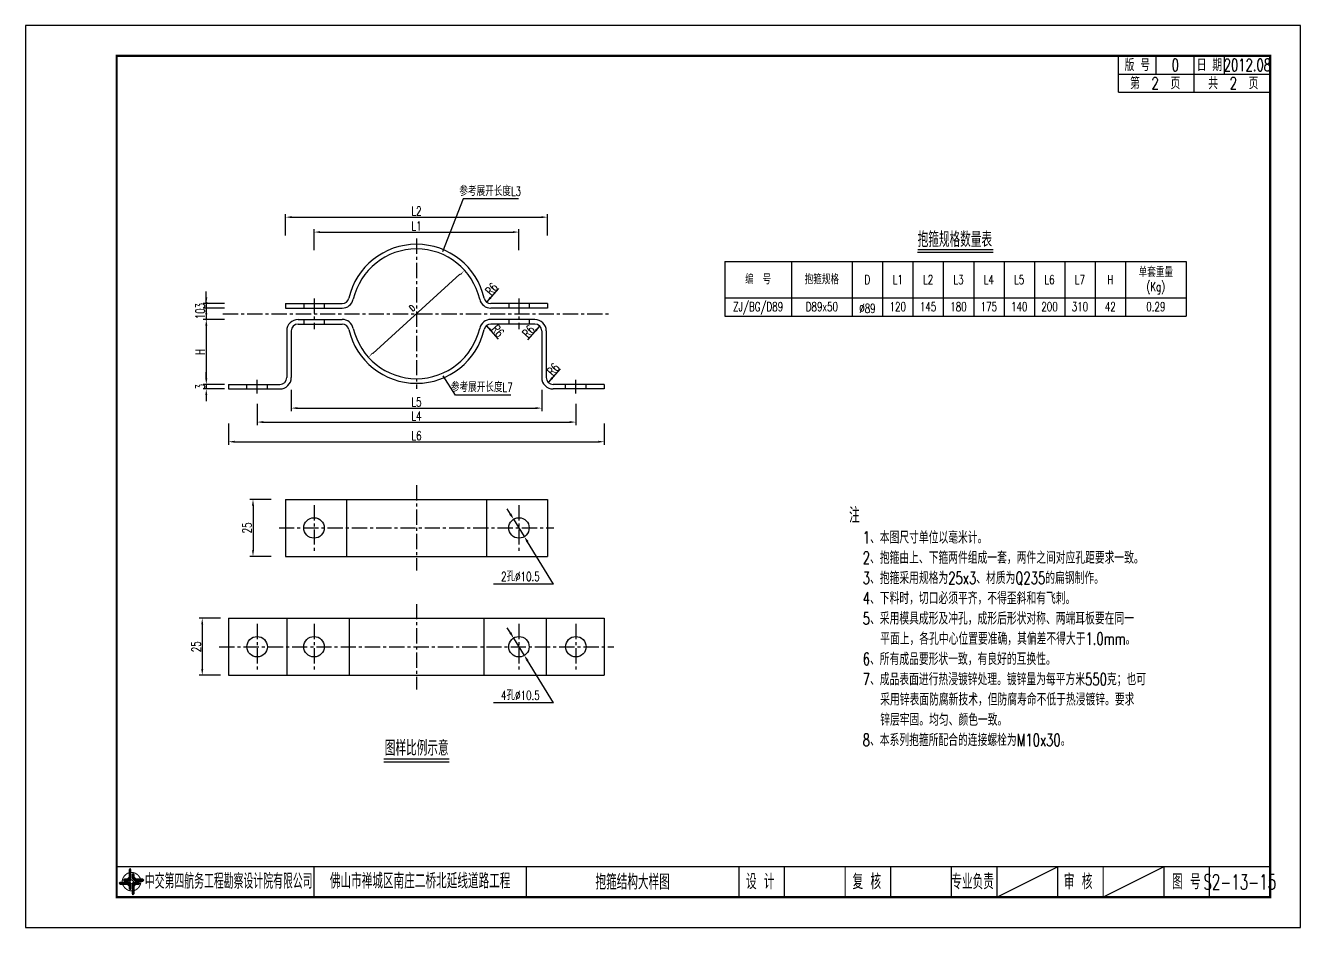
# Model space of a CAD drawing. Extents: x 4349 to 271026, y -15323 to -8945.
# Drawn here: x 7026.9 to 7446.9, y -9659.9 to -9362.9 of the extents above; entities that cross this region are included whole.
import ezdxf
from ezdxf.enums import TextEntityAlignment as Align

# ---------------------------------------------------------------- set-up
doc = ezdxf.new("R2010")
doc.units = 0
doc.header["$LTSCALE"] = 2
doc.header["$PDMODE"] = 32
doc.header["$PDSIZE"] = 0.3
doc.linetypes.add('CENTERX2', pattern=[4, 2.5, -0.5, 0.5, -0.5])
doc.layers.get('0').update_dxf_attribs({"linetype": 'CONTINUOUS'})
doc.layers.get('DEFPOINTS').update_dxf_attribs({"linetype": 'CONTINUOUS'})
for name, color, linetype in [('中线', 2, 'CENTERX2'), ('图框', 7, 'CONTINUOUS'), ('尺寸标注', 4, 'CONTINUOUS'), ('文字', 7, 'CONTINUOUS'), ('文字符号', 7, 'CONTINUOUS'), ('结构2', 7, 'CONTINUOUS')]:
    doc.layers.add(name, color=color, linetype=linetype)
doc.styles.get("Standard").update_dxf_attribs({"font": 'simplex1.shx', "width": 0.7, "bigfont": 'hztxt.shx'})
doc.styles.add('TEXT', font='romans__.shx', dxfattribs={"width": 0.8, "bigfont": 'hztxt.shx'})
doc.dimstyles.new('1：20', dxfattribs={"dimtxt": 3, "dimasz": 2, "dimexe": 1, "dimexo": 1, "dimgap": 0.5, "dimtad": 1, "dimlfac": 2, "dimrnd": 0.0095, "dimdsep": 46, "dimtxsty": 'Standard', "dimcen": 0.09, "dimclrd": 256, "dimclre": 256, "dimclrt": 256, "dimadec": 0, "dimazin": 0, "dimtfac": 1, "dimtix": 1, "dimtmove": 2, "dimatfit": 3, "dimfxl": 0, "dimtolj": 1, "dimtzin": 0, "dimarcsym": 0})

# ---------------------------------------------------------------- blocks, each defined once
blk = doc.blocks.new('series')
at = {"width": 0.75}
for tag, height, p in [('页码', 4, (-35, -19)), ('图名', 5, (-220, -282)), ('图号', 5, (-20, -282))]:
    blk.add_attdef(tag, text='', height=height, dxfattribs=at).set_placement(p, align=Align.MIDDLE_CENTER)
blk = doc.blocks.new('tb')
at = {"lineweight": -3}
h = blk.add_hatch(color=256, dxfattribs=at)
h.paths.add_polyline_path([(-1.23, -0.13), (-3.78, -0.14), (-4.14, -0.41), (-1.4, -0.44), (-0.56, -1.24), (-0.54, -2.62), (-0.27, -2.2), (-0.26, -1.06)])
h.paths.add_polyline_path([(0.13, -1.08), (0.14, -3.86), (0.41, -4.26), (0.44, -1.24), (1.25, -0.43), (2.66, -0.43), (2.26, -0.16), (1.07, -0.15)])
h.paths.add_polyline_path([(1.08, 0.3), (3.62, 0.3), (4.02, 0.56), (1.25, 0.57), (0.43, 1.39), (0.43, 2.8), (0.16, 2.41), (0.15, 1.24)])
h.paths.add_polyline_path([(-0.28, 1.21), (-0.28, 3.99), (-0.56, 4.39), (-0.57, 1.41), (-1.38, 0.6), (-2.74, 0.56), (-2.33, 0.3), (-1.2, 0.29)])
for p, q in [((-0.56, 4.39), (-0.57, 1.41)), ((-1.38, 0.6), (-2.74, 0.56)), ((-0.57, 1.41), (-1.38, 0.6)), ((0.43, 2.8), (0.43, 1.39)), ((0.43, 1.39), (1.25, 0.57)), ((1.25, 0.57), (4.02, 0.56)), ((-4.14, -0.41), (-1.4, -0.44)), ((-1.4, -0.44), (-0.56, -1.24)), ((-0.56, -1.24), (-0.54, -2.62)), ((0.41, -4.26), (0.44, -1.24)), ((0.44, -1.24), (1.25, -0.43)), ((1.25, -0.43), (2.66, -0.43))]:
    blk.add_line(p, q, dxfattribs=at)
at = {"lineweight": -3, "flags": 128}
for points in [[(-0.9, 3.99), (-0.9, 1.58), (-1.53, 0.91), (-2.34, 0.91), (-2.74, 0.56), (-2.33, 0.3), (-1.2, 0.29), (-0.28, 1.21), (-0.28, 3.99), (-0.56, 4.39)], [(-0.04, 0.77), (0.68, 0.04), (-0.04, -0.69), (-0.77, 0.05)], [(3.62, 0.92), (1.43, 0.92), (0.77, 1.54), (0.77, 2.38), (0.43, 2.8), (0.16, 2.41), (0.15, 1.24), (1.08, 0.3), (3.62, 0.3), (4.02, 0.56)], [(-3.73, -0.76), (-1.54, -0.76), (-0.89, -1.39), (-0.89, -2.21), (-0.54, -2.62), (-0.27, -2.2), (-0.26, -1.06), (-1.23, -0.13), (-3.78, -0.14), (-4.14, -0.41)], [(0.75, -3.85), (0.75, -1.43), (1.4, -0.78), (2.26, -0.78), (2.66, -0.43), (2.26, -0.16), (1.07, -0.15), (0.13, -1.08), (0.14, -3.86), (0.41, -4.26)]]:
    blk.add_lwpolyline(points, close=True, dxfattribs=at)
at = {"lineweight": -3, "const_width": 0.35, "flags": 128}
for points in [[(-0.9, 3.02, 0.324167), (-3.16, -0.14)], [(2.88, 0.92, 0.324403), (-0.24, 3.15)], [(0.75, -2.86, 0.325418), (3.02, 0.26)], [(-2.98, -0.76, 0.322976), (0.14, -2.98)]]:
    blk.add_lwpolyline(points, format="xyb", dxfattribs=at)
blk = doc.blocks.new('DIM')
at = {"color": 4}
blk.add_lwpolyline([(-1, -0.1, 0.2, 0, 0), (0, 0, 0, 0, 0)], format="xyseb", dxfattribs=at)
blk = doc.blocks.new('*D313')
at = {"layer": 'DEFPOINTS', "color": 0, "linetype": 'Continuous'}
for p in [(7198.85, -9425.99), (7112.6, -9454.43), (7198.85, -9454.43)]:
    blk.add_point(p, dxfattribs=at)
at = {"layer": '尺寸标注', "linetype": 'Continuous', "lineweight": -2}
for p, q in [((7112.6, -9431.99), (7112.6, -9424.99)), ((7114.6, -9425.99), (7196.85, -9425.99)), ((7198.85, -9431.99), (7198.85, -9424.99))]:
    blk.add_line(p, q, dxfattribs=at)
at = {"layer": '尺寸标注', "linetype": 'Continuous'}
for points in [[(7114.6, -9425.65), (7114.6, -9426.32), (7112.6, -9425.99)], [(7196.85, -9425.65), (7196.85, -9426.32), (7198.85, -9425.99)]]:
    blk.add_solid(points, dxfattribs=at)
at = {"layer": '尺寸标注', "linetype": 'Continuous', "insert": (7155.73, -9423.99), "char_height": 3, "attachment_point": 5}
blk.add_mtext('\\A1;L2', dxfattribs=at)
blk = doc.blocks.new('*D314')
at = {"layer": 'DEFPOINTS', "color": 0, "linetype": 'Continuous'}
for p in [(7189.48, -9430.9), (7121.98, -9452.75), (7189.48, -9452.75)]:
    blk.add_point(p, dxfattribs=at)
at = {"layer": '尺寸标注', "linetype": 'Continuous', "lineweight": -2}
for p, q in [((7121.98, -9436.9), (7121.98, -9429.9)), ((7123.98, -9430.9), (7187.48, -9430.9)), ((7189.48, -9436.9), (7189.48, -9429.9))]:
    blk.add_line(p, q, dxfattribs=at)
at = {"layer": '尺寸标注', "linetype": 'Continuous'}
for points in [[(7123.98, -9430.57), (7123.98, -9431.23), (7121.98, -9430.9)], [(7187.48, -9430.57), (7187.48, -9431.23), (7189.48, -9430.9)]]:
    blk.add_solid(points, dxfattribs=at)
at = {"layer": '尺寸标注', "linetype": 'Continuous', "insert": (7155.73, -9428.9), "char_height": 3, "attachment_point": 5}
blk.add_mtext('\\A1;L1', dxfattribs=at)
blk = doc.blocks.new('*D315')
at = {"layer": 'DEFPOINTS', "color": 0, "linetype": 'Continuous'}
for p in [(7086.48, -9455.93), (7112.6, -9454.43), (7112.6, -9455.93)]:
    blk.add_point(p, dxfattribs=at)
at = {"layer": '尺寸标注', "linetype": 'Continuous', "lineweight": -2}
for p, q in [((7086.48, -9452.43), (7086.48, -9450.43)), ((7092.48, -9454.43), (7085.48, -9454.43)), ((7092.48, -9455.93), (7085.48, -9455.93)), ((7086.48, -9454.43), (7086.48, -9455.93)), ((7086.48, -9457.93), (7086.48, -9459.93))]:
    blk.add_line(p, q, dxfattribs=at)
at = {"layer": '尺寸标注', "linetype": 'Continuous'}
for points in [[(7086.15, -9452.43), (7086.82, -9452.43), (7086.48, -9454.43)], [(7086.15, -9457.93), (7086.82, -9457.93), (7086.48, -9455.93)]]:
    blk.add_solid(points, dxfattribs=at)
at = {"layer": '尺寸标注', "linetype": 'Continuous', "insert": (7084.48, -9455.18), "char_height": 3, "attachment_point": 5, "rotation": 90}
blk.add_mtext('\\A1;3', dxfattribs=at)
blk = doc.blocks.new('*D316')
at = {"layer": 'DEFPOINTS', "color": 0, "linetype": 'Continuous'}
for p in [(7112.6, -9455.93), (7086.48, -9459.68), (7116.73, -9459.68)]:
    blk.add_point(p, dxfattribs=at)
at = {"layer": '尺寸标注', "linetype": 'Continuous', "lineweight": -2}
for p, q in [((7086.48, -9453.93), (7086.48, -9451.93)), ((7092.48, -9455.93), (7085.48, -9455.93)), ((7086.48, -9455.93), (7086.48, -9459.68)), ((7092.48, -9459.68), (7085.48, -9459.68)), ((7086.48, -9461.68), (7086.48, -9463.68))]:
    blk.add_line(p, q, dxfattribs=at)
at = {"layer": '尺寸标注', "linetype": 'Continuous'}
for points in [[(7086.15, -9453.93), (7086.82, -9453.93), (7086.48, -9455.93)], [(7086.15, -9461.68), (7086.82, -9461.68), (7086.48, -9459.68)]]:
    blk.add_solid(points, dxfattribs=at)
at = {"layer": '尺寸标注', "linetype": 'Continuous', "insert": (7084.48, -9457.81), "char_height": 3, "attachment_point": 5, "rotation": 90}
blk.add_mtext('\\A1;10', dxfattribs=at)
blk = doc.blocks.new('*D317')
at = {"layer": 'DEFPOINTS', "color": 0, "linetype": 'Continuous'}
for p in [(7116.73, -9459.68), (7086.48, -9481.06), (7093.85, -9481.06)]:
    blk.add_point(p, dxfattribs=at)
at = {"layer": '尺寸标注', "linetype": 'Continuous', "lineweight": -2}
for p, q in [((7092.48, -9459.68), (7085.48, -9459.68)), ((7086.48, -9461.68), (7086.48, -9479.06)), ((7092.48, -9481.06), (7085.48, -9481.06))]:
    blk.add_line(p, q, dxfattribs=at)
at = {"layer": '尺寸标注', "linetype": 'Continuous'}
for points in [[(7086.15, -9461.68), (7086.82, -9461.68), (7086.48, -9459.68)], [(7086.15, -9479.06), (7086.82, -9479.06), (7086.48, -9481.06)]]:
    blk.add_solid(points, dxfattribs=at)
at = {"layer": '尺寸标注', "linetype": 'Continuous', "insert": (7084.48, -9470.37), "char_height": 3, "attachment_point": 5, "rotation": 90}
blk.add_mtext('\\A1;H', dxfattribs=at)
blk = doc.blocks.new('*D318')
at = {"layer": 'DEFPOINTS', "color": 0, "linetype": 'Continuous'}
for p in [(7086.48, -9482.56), (7093.85, -9481.06), (7093.85, -9482.56)]:
    blk.add_point(p, dxfattribs=at)
at = {"layer": '尺寸标注', "linetype": 'Continuous', "lineweight": -2}
for p, q in [((7086.48, -9479.06), (7086.48, -9477.06)), ((7092.48, -9481.06), (7085.48, -9481.06)), ((7092.48, -9482.56), (7085.48, -9482.56)), ((7086.48, -9481.06), (7086.48, -9482.56)), ((7086.48, -9484.56), (7086.48, -9486.56))]:
    blk.add_line(p, q, dxfattribs=at)
at = {"layer": '尺寸标注', "linetype": 'Continuous'}
for points in [[(7086.15, -9479.06), (7086.82, -9479.06), (7086.48, -9481.06)], [(7086.15, -9484.56), (7086.82, -9484.56), (7086.48, -9482.56)]]:
    blk.add_solid(points, dxfattribs=at)
at = {"layer": '尺寸标注', "linetype": 'Continuous', "insert": (7084.48, -9481.81), "char_height": 3, "attachment_point": 5, "rotation": 90}
blk.add_mtext('\\A1;3', dxfattribs=at)
blk = doc.blocks.new('*D319')
at = {"layer": 'DEFPOINTS', "color": 0, "linetype": 'Continuous'}
for p in [(7093.85, -9482.56), (7217.6, -9482.56), (7217.6, -9499.94)]:
    blk.add_point(p, dxfattribs=at)
at = {"layer": '尺寸标注', "linetype": 'Continuous', "lineweight": -2}
for p, q in [((7093.85, -9493.94), (7093.85, -9500.94)), ((7217.6, -9493.94), (7217.6, -9500.94)), ((7095.85, -9499.94), (7215.6, -9499.94))]:
    blk.add_line(p, q, dxfattribs=at)
at = {"layer": '尺寸标注', "linetype": 'Continuous'}
for points in [[(7095.85, -9499.6), (7095.85, -9500.27), (7093.85, -9499.94)], [(7215.6, -9499.6), (7215.6, -9500.27), (7217.6, -9499.94)]]:
    blk.add_solid(points, dxfattribs=at)
at = {"layer": '尺寸标注', "linetype": 'Continuous', "insert": (7155.73, -9497.94), "char_height": 3, "attachment_point": 5}
blk.add_mtext('\\A1;L6', dxfattribs=at)
blk = doc.blocks.new('*D320')
at = {"layer": 'DEFPOINTS', "color": 0, "linetype": 'Continuous'}
for p in [(7103.23, -9484.06), (7208.23, -9484.06), (7208.23, -9493.47)]:
    blk.add_point(p, dxfattribs=at)
at = {"layer": '尺寸标注', "linetype": 'Continuous', "lineweight": -2}
for p, q in [((7103.23, -9487.47), (7103.23, -9494.47)), ((7208.23, -9487.47), (7208.23, -9494.47)), ((7105.23, -9493.47), (7206.23, -9493.47))]:
    blk.add_line(p, q, dxfattribs=at)
at = {"layer": '尺寸标注', "linetype": 'Continuous'}
for points in [[(7105.23, -9493.14), (7105.23, -9493.8), (7103.23, -9493.47)], [(7206.23, -9493.14), (7206.23, -9493.8), (7208.23, -9493.47)]]:
    blk.add_solid(points, dxfattribs=at)
at = {"layer": '尺寸标注', "linetype": 'Continuous', "insert": (7155.73, -9491.47), "char_height": 3, "attachment_point": 5}
blk.add_mtext('\\A1;L4', dxfattribs=at)
blk = doc.blocks.new('*D321')
at = {"layer": 'DEFPOINTS', "color": 0, "linetype": 'Continuous'}
for p in [(7114.48, -9478.81), (7196.98, -9478.81), (7196.98, -9488.86)]:
    blk.add_point(p, dxfattribs=at)
at = {"layer": '尺寸标注', "linetype": 'Continuous', "lineweight": -2}
for p, q in [((7114.48, -9482.86), (7114.48, -9489.86)), ((7196.98, -9482.86), (7196.98, -9489.86)), ((7116.48, -9488.86), (7194.98, -9488.86))]:
    blk.add_line(p, q, dxfattribs=at)
at = {"layer": '尺寸标注', "linetype": 'Continuous'}
for points in [[(7116.48, -9488.53), (7116.48, -9489.2), (7114.48, -9488.86)], [(7194.98, -9488.53), (7194.98, -9489.2), (7196.98, -9488.86)]]:
    blk.add_solid(points, dxfattribs=at)
at = {"layer": '尺寸标注', "linetype": 'Continuous', "insert": (7155.73, -9486.86), "char_height": 3, "attachment_point": 5}
blk.add_mtext('\\A1;L5', dxfattribs=at)
blk = doc.blocks.new('*D322')
at = {"layer": 'DEFPOINTS', "color": 0, "linetype": 'Continuous'}
for p in [(7112.6, -9518.94), (7101.87, -9537.69), (7112.6, -9537.69)]:
    blk.add_point(p, dxfattribs=at)
at = {"layer": '尺寸标注', "linetype": 'Continuous', "lineweight": -2}
for p, q in [((7107.87, -9518.94), (7100.87, -9518.94)), ((7101.87, -9520.94), (7101.87, -9535.69)), ((7107.87, -9537.69), (7100.87, -9537.69))]:
    blk.add_line(p, q, dxfattribs=at)
at = {"layer": '尺寸标注', "linetype": 'Continuous'}
for points in [[(7101.53, -9520.94), (7102.2, -9520.94), (7101.87, -9518.94)], [(7101.53, -9535.69), (7102.2, -9535.69), (7101.87, -9537.69)]]:
    blk.add_solid(points, dxfattribs=at)
at = {"layer": '尺寸标注', "linetype": 'Continuous', "insert": (7099.87, -9528.32), "char_height": 3, "attachment_point": 5, "rotation": 90}
blk.add_mtext('\\A1;25', dxfattribs=at)
blk = doc.blocks.new('*D323')
at = {"layer": 'DEFPOINTS', "color": 0, "linetype": 'Continuous'}
for p in [(7093.85, -9558.06), (7085.15, -9576.81), (7093.85, -9576.81)]:
    blk.add_point(p, dxfattribs=at)
at = {"layer": '尺寸标注', "linetype": 'Continuous', "lineweight": -2}
for p, q in [((7091.15, -9558.06), (7084.15, -9558.06)), ((7085.15, -9560.06), (7085.15, -9574.81)), ((7091.15, -9576.81), (7084.15, -9576.81))]:
    blk.add_line(p, q, dxfattribs=at)
at = {"layer": '尺寸标注', "linetype": 'Continuous'}
for points in [[(7084.81, -9560.06), (7085.48, -9560.06), (7085.15, -9558.06)], [(7084.81, -9574.81), (7085.48, -9574.81), (7085.15, -9576.81)]]:
    blk.add_solid(points, dxfattribs=at)
at = {"layer": '尺寸标注', "linetype": 'Continuous', "insert": (7083.15, -9567.44), "char_height": 3, "attachment_point": 5, "rotation": 90}
blk.add_mtext('\\A1;25', dxfattribs=at)
blk = doc.blocks.new('12345')
at = {"layer": '图框'}
blk.add_lwpolyline([(4926.93, -9362.88), (4926.93, -9065.88), (4506.93, -9065.88), (4506.93, -9362.88)], close=True, dxfattribs=at)

msp = doc.modelspace()

# ---------------------------------------------------------------- linework, layer by layer
at = {"layer": '中线'}
for p, q in [((7155.7259, -9433.05795), (7155.7259, -9482.55795)), ((7121.9759, -9452.74545), (7121.9759, -9462.87045)), ((7189.4759, -9452.74545), (7189.4759, -9462.87045)), ((7091.9759, -9457.80795), (7219.4759, -9457.80795)), ((7118.6009, -9454.43295), (7118.6009, -9455.93295)), ((7125.3509, -9454.43295), (7125.3509, -9455.93295)), ((7186.1009, -9454.43295), (7186.1009, -9455.93295)), ((7192.8509, -9454.43295), (7192.8509, -9455.93295)), ((7118.6009, -9459.68295), (7118.6009, -9461.18295)), ((7125.3509, -9459.68295), (7125.3509, -9461.18295)), ((7186.1009, -9459.68295), (7186.1009, -9461.18295)), ((7192.8509, -9459.68295), (7192.8509, -9461.18295)), ((7099.8509, -9482.55795), (7099.8509, -9481.05795)), ((7103.2259, -9484.05795), (7103.2259, -9479.55795)), ((7106.6009, -9482.55795), (7106.6009, -9481.05795)), ((7204.8509, -9482.55795), (7204.8509, -9481.05795)), ((7208.2259, -9484.05795), (7208.2259, -9479.55795)), ((7211.6009, -9482.55795), (7211.6009, -9481.05795)), ((7155.7259, -9514.25323), (7155.7259, -9542.37823)), ((7121.9759, -9520.81573), (7121.9759, -9535.81573)), ((7189.4759, -9520.81573), (7189.4759, -9535.81573)), ((7110.44465, -9528.31573), (7201.00715, -9528.31573)), ((7155.7259, -9553.37279), (7155.7259, -9581.49779)), ((7103.2259, -9559.93529), (7103.2259, -9574.93529)), ((7121.9759, -9559.93529), (7121.9759, -9574.93529)), ((7189.4759, -9559.93529), (7189.4759, -9574.93529)), ((7208.2259, -9559.93529), (7208.2259, -9574.93529)), ((7090.75715, -9567.43529), (7220.69465, -9567.43529))]:
    msp.add_line(p, q, dxfattribs=at)
at = {"layer": '图框'}
for p, q in [((7386.92857, -9384.88068), (7386.92857, -9372.88068)), ((7399.42857, -9378.88068), (7399.42857, -9372.88068)), ((7411.92857, -9378.88068), (7411.92857, -9372.88068)), ((7421.92857, -9378.88068), (7421.92857, -9372.88068)), ((7386.92857, -9378.88068), (7436.92857, -9378.88068)), ((7411.92857, -9384.88068), (7411.92857, -9378.88068)), ((7386.92857, -9384.88068), (7436.92857, -9384.88068)), ((7401.92858, -9639.88068), (7381.92858, -9649.88068))]:
    msp.add_line(p, q, dxfattribs=at)
at = {"layer": '图框', "linetype": 'Continuous'}
msp.add_line((7346.92858, -9649.88068), (7366.92858, -9639.88068), dxfattribs=at)
at = {"layer": '图框'}
for points, const_width in [([(7436.92857, -9372.88068), (7056.92857, -9372.88068), (7056.92858, -9649.88068), (7436.92858, -9649.88068), (7436.92857, -9372.88068)], 0.7), ([(7056.92858, -9639.88068), (7436.92858, -9639.88068)], 0.4), ([(7121.92858, -9639.88068), (7121.92858, -9649.88068)], 0.4), ([(7191.92858, -9649.88068), (7191.92858, -9639.88068)], 0.4), ([(7261.92858, -9649.88068), (7261.92858, -9639.88068)], 0.4), ([(7276.92858, -9649.88068), (7276.92858, -9639.88068)], 0.4), ([(7296.92858, -9649.88068), (7296.92858, -9639.88068)], 0.4), ([(7311.92858, -9649.88068), (7311.92858, -9639.88068)], 0.4), ([(7331.92858, -9649.88068), (7331.92858, -9639.88068)], 0.4), ([(7331.92858, -9649.88068), (7331.92858, -9639.88068)], 0.4), ([(7346.92858, -9649.88068), (7346.92858, -9639.88068)], 0.4), ([(7366.92858, -9649.88068), (7366.92858, -9639.88068)], 0.4), ([(7381.92858, -9649.88068), (7381.92858, -9639.88068)], 0.4), ([(7401.92858, -9649.88068), (7401.92858, -9639.88068)], 0.4), ([(7416.92858, -9649.88068), (7416.92858, -9639.88068)], 0.4)]:
    msp.add_lwpolyline(points, dxfattribs=dict(at, const_width=const_width))
at = {"layer": '尺寸标注'}
for p, q in [((7171.05477, -9419.98554), (7164.2831, -9437.45019)), ((7189.32895, -9419.98554), (7171.05477, -9419.98554)), ((7141.3945, -9470.84642), (7170.05731, -9444.76949)), ((7182.77546, -9449.43768), (7178.82578, -9453.95432)), ((7182.7612, -9466.18949), (7178.81152, -9461.67286)), ((7192.36721, -9466.3586), (7196.31689, -9461.84196)), ((7168.61786, -9484.54668), (7164.47986, -9478.21645)), ((7203.09886, -9475.89357), (7199.14918, -9480.41021)), ((7186.84974, -9484.54668), (7168.61786, -9484.54668)), ((7186.65049, -9523.74324), (7185.59917, -9522.04185)), ((7187.70181, -9525.44463), (7191.25, -9531.18683)), ((7200.9081, -9546.81695), (7192.30132, -9532.88822)), ((7186.65049, -9562.8628), (7185.59917, -9561.16141)), ((7187.70181, -9564.5642), (7191.25, -9570.30639)), ((7200.9081, -9585.93651), (7192.30132, -9572.00778))]:
    msp.add_line(p, q, dxfattribs=at)
for centre in [(7121.9759, -9528.31573), (7189.4759, -9528.31573), (7103.2259, -9567.43529), (7121.9759, -9567.43529), (7189.4759, -9567.43529), (7208.2259, -9567.43529)]:
    msp.add_circle(centre, 3.375, dxfattribs=at)
at = {"layer": '文字'}
for p, q in [((7279.26838, -9440.53637), (7279.26838, -9458.53637)), ((7299.26838, -9440.53637), (7299.26838, -9458.53637)), ((7309.26838, -9440.53637), (7309.26838, -9458.53637)), ((7319.26838, -9440.53637), (7319.26838, -9458.53637)), ((7320.8063, -9437.53637), (7345.73045, -9437.53637)), ((7329.26838, -9440.53637), (7329.26838, -9458.53637)), ((7339.26838, -9440.53637), (7339.26838, -9458.53637)), ((7349.26838, -9440.53637), (7349.26838, -9458.53637)), ((7359.26838, -9440.53637), (7359.26838, -9458.53637)), ((7369.26838, -9440.53637), (7369.26838, -9458.53637)), ((7379.26838, -9440.53637), (7379.26838, -9458.53637)), ((7389.26838, -9440.53637), (7389.26838, -9458.53637)), ((7257.26838, -9452.53637), (7409.26838, -9452.53637)), ((7144.96675, -9605.38483), (7166.52752, -9605.38483))]:
    msp.add_line(p, q, dxfattribs=at)
at = {"layer": '文字', "const_width": 0.4}
for points in [[(7320.8063, -9436.71218), (7345.73045, -9436.71218)], [(7144.96675, -9604.38483), (7166.52752, -9604.38483)]]:
    msp.add_lwpolyline(points, dxfattribs=at)
at = {"layer": '文字符号', "color": 1}
for p, q in [((7257.26838, -9440.53637), (7257.26838, -9458.53637)), ((7257.26838, -9440.53637), (7409.26838, -9440.53637)), ((7409.26838, -9440.53637), (7409.26838, -9458.53637)), ((7257.26838, -9458.53637), (7409.26838, -9458.53637))]:
    msp.add_line(p, q, dxfattribs=at)
at = {"layer": '文字符号'}
for p, q in [((7200.9081, -9546.81695), (7181.06459, -9546.81695)), ((7200.9081, -9585.93651), (7181.06459, -9585.93651))]:
    msp.add_line(p, q, dxfattribs=at)
at = {"layer": '结构2'}
for p, q in [((7112.6009, -9454.43295), (7112.6009, -9455.93295)), ((7112.6009, -9454.43295), (7131.23866, -9454.43295)), ((7112.6009, -9455.93295), (7131.23866, -9455.93295)), ((7198.8509, -9454.43295), (7180.21314, -9454.43295)), ((7198.8509, -9455.93295), (7180.21314, -9455.93295)), ((7198.8509, -9454.43295), (7198.8509, -9455.93295)), ((7116.7259, -9459.68295), (7131.23866, -9459.68295)), ((7116.7259, -9461.18295), (7131.23866, -9461.18295)), ((7194.7259, -9459.68295), (7180.21314, -9459.68295)), ((7194.7259, -9461.18295), (7180.21314, -9461.18295)), ((7112.9759, -9463.43295), (7112.9759, -9478.80795)), ((7114.4759, -9463.43295), (7114.4759, -9478.80795)), ((7196.9759, -9463.43295), (7196.9759, -9478.80795)), ((7198.4759, -9463.43295), (7198.4759, -9478.80795)), ((7093.8509, -9481.05795), (7110.7259, -9481.05795)), ((7093.8509, -9481.05795), (7093.8509, -9482.55795)), ((7093.8509, -9482.55795), (7110.7259, -9482.55795)), ((7217.6009, -9481.05795), (7200.7259, -9481.05795)), ((7217.6009, -9482.55795), (7200.7259, -9482.55795)), ((7217.6009, -9481.05795), (7217.6009, -9482.55795)), ((7112.6009, -9518.94073), (7198.8509, -9518.94073)), ((7112.6009, -9518.94073), (7112.6009, -9537.69073)), ((7132.64029, -9518.94073), (7132.64029, -9537.69073)), ((7178.81152, -9518.94073), (7178.81152, -9537.69073)), ((7198.8509, -9518.94073), (7198.8509, -9537.69073)), ((7112.6009, -9537.69073), (7198.8509, -9537.69073)), ((7093.8509, -9558.06029), (7093.8509, -9576.81029)), ((7093.8509, -9558.06029), (7217.6009, -9558.06029)), ((7112.9759, -9558.06029), (7112.9759, -9576.81029)), ((7133.5747, -9558.06029), (7133.5747, -9576.81029)), ((7177.8771, -9558.06029), (7177.8771, -9576.81029)), ((7198.4759, -9558.06029), (7198.4759, -9576.81029)), ((7217.6009, -9558.06029), (7217.6009, -9576.81029)), ((7093.8509, -9576.81029), (7217.6009, -9576.81029))]:
    msp.add_line(p, q, dxfattribs=at)
for centre, radius, start, end in [((7155.7259, -9457.80795), 22.875, 12.937062, 167.062938), ((7155.7259, -9457.80795), 21.375, 12.937062, 167.062938), ((7131.23866, -9452.18295), 2.25, 270, 347.062938), ((7131.23866, -9452.18295), 3.75, 270, 347.062938), ((7180.21314, -9452.18295), 3.75, 192.937062, 270), ((7180.21314, -9452.18295), 2.25, 192.937062, 270), ((7116.7259, -9463.43295), 3.75, 90, 180), ((7116.7259, -9463.43295), 2.25, 90, 180), ((7131.23866, -9463.43295), 3.75, 12.937062, 90), ((7131.23866, -9463.43295), 2.25, 12.937062, 90), ((7155.7259, -9457.80795), 21.375, 192.937062, 347.062938), ((7180.21314, -9463.43295), 3.75, 90, 167.062938), ((7180.21314, -9463.43295), 2.25, 90, 167.062938), ((7194.7259, -9463.43295), 3.75, 0, 90), ((7194.7259, -9463.43295), 2.25, 0, 90), ((7155.7259, -9457.80795), 22.875, 192.937062, 347.062938), ((7110.7259, -9478.80795), 3.75, 270, 0), ((7110.7259, -9478.80795), 2.25, 270, 0), ((7200.7259, -9478.80795), 3.75, 180, 270), ((7200.7259, -9478.80795), 2.25, 180, 270)]:
    msp.add_arc(centre, radius, start, end, dxfattribs=at)

# ---------------------------------------------------------------- block references
at = {"layer": '图框', "linetype": 'Continuous'}
msp.add_blockref('12345', (2520, -297), dxfattribs=at)
at = {"layer": '图框'}
ref = msp.add_blockref('series', (7446.92858, -9362.88068), dxfattribs=at)
ref.add_attrib('页码', '第  2  页    共  2  页', dxfattribs={"layer": '0', "height": 4, "width": 0.7}).set_placement((7411.92857, -9381.88068), align=Align.MIDDLE_CENTER)
ref.add_attrib('图名', '抱箍结构大样图', dxfattribs={"layer": '0', "height": 5, "width": 0.7}).set_placement((7226.92858, -9644.88068), align=Align.MIDDLE_CENTER)
ref.add_attrib('图号', 'S2-13-15', dxfattribs={"layer": '0', "height": 5, "width": 0.65}).set_placement((7426.92858, -9644.88068), align=Align.MIDDLE_CENTER)
at = {"layer": '图框', "lineweight": -3}
msp.add_blockref('tb', (7061.92431, -9644.87535), dxfattribs=at)
at = {"layer": '尺寸标注'}
for p, xscale, yscale, zscale, rotation in [((7171.53668, -9443.42359), 1.999999999999432, 2, 2, 42.29537422653986), ((7178.82578, -9453.95432), 1.999999999999996, 2, 2, 228.8311447301765), ((7178.82578, -9453.95432), -2.000000000000853, 1.999999999999545, 2, 48.83114473026721), ((7178.81152, -9461.67286), -2.000000000000681, 2, 2, 311.1688552698063), ((7178.81152, -9461.67286), 2.000000000000853, 2, 2, 131.1688552697328), ((7196.31689, -9461.84196), -2.000000000000853, 2, 2, 228.8311447302672), ((7196.31689, -9461.84196), 2.000000000000681, 2, 2, 48.83114473019368), ((7139.91513, -9472.19232), 1.999999999999432, 2, 2, 222.2953742265399), ((7199.14918, -9480.41021), 1.999999999999996, 2, 1.99999999999995, 228.8311447301765), ((7199.14918, -9480.41021), -2.000000000000681, 1.999999999999091, 1.99999999999995, 48.83114473019367), ((7187.70181, -9525.44463), 2.000000000000594, 2, 2, 301.7125754231002), ((7187.70181, -9525.44463), -2.000000000000503, 1.999999999999545, 2, 121.7125754230712), ((7191.25, -9531.18683), -2.000000000000572, 2, 2, 301.7125754232231), ((7191.25, -9531.18683), 2.000000000000594, 2, 2, 121.7125754231002), ((7187.70181, -9564.5642), 2.000000000000594, 2, 2, 301.7125754231002), ((7187.70181, -9564.5642), -2.000000000000412, 2.000000000000455, 2, 121.7125754230422), ((7191.25, -9570.30639), -2.000000000000663, 1.999999999999545, 2, 301.7125754232522), ((7191.25, -9570.30639), 2.000000000000594, 2, 2, 121.7125754231002)]:
    msp.add_blockref('DIM', p, dxfattribs=dict(at, xscale=xscale, yscale=yscale, zscale=zscale, rotation=rotation))

# ---------------------------------------------------------------- texts
at = {"layer": '图框'}
for s, height, width, p in [('版 号', 4, 0.7, (7393.17857, -9375.88068)), ('0', 4, 0.7, (7405.67857, -9375.88068)), ('日 期', 4, 0.7, (7416.92857, -9375.88068)), ('2012.08', 4, 0.7, (7429.42857, -9375.88068)), ('中交第四航务工程勘察设计院有限公司', 5, 0.65, (7093.85942, -9644.63224)), ('佛山市禅城区南庄二桥北延线道路工程', 5, 0.7, (7156.92858, -9644.56598)), ('设 计', 5, 0.7, (7268.97324, -9644.7861)), ('复 核', 5, 0.7, (7304.06806, -9644.7861)), ('专业负责', 5, 0.7, (7338.9188, -9644.7861)), ('审 核', 5, 0.7, (7373.69261, -9644.7861)), ('图 号', 5, 0.7, (7409.31178, -9644.7861))]:
    msp.add_text(s, height=height, dxfattribs=dict(at, width=width)).set_placement(p, align=Align.MIDDLE_CENTER)
at = {"layer": '尺寸标注', "color": 7, "char_height": 3, "attachment_point": 5}
for insert, rotation in [((7180.45349, -9449.6825), 48.8311447), ((7182.49868, -9463.47309), 311.1688553), ((7192.62973, -9463.6422), 48.8311447), ((7200.77688, -9476.13839), 48.8311447)]:
    msp.add_mtext('\\A1;R6', dxfattribs=dict(at, insert=insert, rotation=rotation))
at = {"layer": '尺寸标注', "color": 7, "insert": (7154.32523, -9455.89147), "char_height": 2, "attachment_point": 5, "rotation": 42.2953742, "style": 'TEXT'}
msp.add_mtext('\\A1;D', dxfattribs=at)
at = {"layer": '文字', "width": 0.7}
for s, height, p in [('参考展开长度L3', 3, (7180.01005, -9417.48554)), ('抱箍规格数量表', 5, (7333.07125, -9433.32596)), ('编  号', 3, (7268.26838, -9446.53637)), ('抱箍规格', 3, (7289.26838, -9446.53637)), ('D', 3, (7304.26838, -9446.53637)), ('L1', 3, (7314.26838, -9446.53637)), ('L2', 3, (7324.26838, -9446.53637)), ('L3', 3, (7334.26838, -9446.53637)), ('L4', 3, (7344.26838, -9446.53637)), ('L5', 3, (7354.26838, -9446.53637)), ('L6', 3, (7364.26838, -9446.53637)), ('L7', 3, (7374.26838, -9446.53637)), ('H', 3, (7384.26838, -9446.53637)), ('单套重量', 3, (7399.26838, -9444.16394)), ('(Kg)', 3, (7399.26838, -9448.83668)), ('ZJ/BG/D89', 3, (7268.26838, -9455.48413)), ('D89x50', 3, (7289.26838, -9455.48413)), ('120', 3, (7314.26838, -9455.48413)), ('145', 3, (7324.26838, -9455.48413)), ('180', 3, (7334.26838, -9455.48413)), ('175', 3, (7344.26838, -9455.48413)), ('140', 3, (7354.26838, -9455.48413)), ('200', 3, (7364.26838, -9455.48413)), ('310', 3, (7374.26838, -9455.48413)), ('42', 3, (7384.26838, -9455.48413)), ('0.29', 3, (7399.26838, -9455.48413)), ('%%c89', 3, (7304.26838, -9456.03637)), ('参考展开长度L7', 3, (7177.23993, -9482.04668)), ('2孔%%c10.5', 3, (7189.95094, -9544.31695)), ('4孔%%c10.5', 3, (7189.95094, -9583.43651)), ('图样比例示意', 5, (7155.79878, -9600.80158))]:
    msp.add_text(s, height=height, dxfattribs=at).set_placement(p, align=Align.MIDDLE_CENTER)
at = {"layer": '文字', "linetype": 'Continuous', "width": 0.7}
msp.add_text('注', height=5, dxfattribs=at).set_placement((7298.24301, -9526.64575))
at = {"layer": '文字', "color": 7, "linetype": 'Continuous', "insert": (7302.72454, -9529.45415), "char_height": 4, "width": 165.8641699, "attachment_point": 1}
msp.add_mtext('1、本图尺寸单位以毫米计。\\P2、抱箍由上、下箍两件组成一套，两件之间对应孔距要求一致。\\P3、抱箍采用规格为25x3、材质为Q235的扁钢制作。\\P4、下料时，切口必须平齐，不得歪斜和有飞刺。\\P5、采用模具成形及冲孔，成形后形状对称、两端耳板要在同一\\P   平面上，各孔中心位置要准确，其偏差不得大于1.0mm。\\P6、所有成品要形状一致，有良好的互换性。\\P7、成品表面进行热浸镀锌处理。镀锌量为每平方米550克；也可\\P   采用锌表面防腐新技术，但防腐寿命不低于热浸镀锌。要求\\P   锌层牢固。均匀、颜色一致。\\P8、本系列抱箍所配合的连接螺栓为M10x30。 ', dxfattribs=at)

# ---------------------------------------------------------------- dimensions: what is measured, and where the dimension line sits
at = {"layer": '尺寸标注', "linetype": 'Continuous'}
for base, p1, p2, text, picture, middle in [((7198.8509, -9425.9865), (7112.6009, -9454.43295), (7198.8509, -9454.43295), 'L2', '*D313', (7155.7259, -9423.9865)), ((7189.4759, -9430.90051), (7121.9759, -9452.74545), (7189.4759, -9452.74545), 'L1', '*D314', (7155.7259, -9428.90051)), ((7196.9759, -9488.86493), (7114.4759, -9478.80795), (7196.9759, -9478.80795), 'L5', '*D321', (7155.7259, -9486.86493)), ((7217.6009, -9499.93696), (7093.8509, -9482.55795), (7217.6009, -9482.55795), 'L6', '*D319', (7155.7259, -9497.93696)), ((7208.2259, -9493.4698), (7103.2259, -9484.05795), (7208.2259, -9484.05795), 'L4', '*D320', (7155.7259, -9491.4698))]:
    dim = msp.add_linear_dim(base=base, p1=p1, p2=p2, text=text, dimstyle='1：20', dxfattribs=at)
    dim.commit()
    dim.dimension.update_dxf_attribs({"geometry": picture, "text_midpoint": middle})
for base, p1, p2, picture, middle in [((7086.48168, -9455.93295), (7112.6009, -9454.43295), (7112.6009, -9455.93295), '*D315', (7084.48168, -9455.18295)), ((7086.48168, -9482.55795), (7093.8509, -9481.05795), (7093.8509, -9482.55795), '*D318', (7084.48168, -9481.80795))]:
    dim = msp.add_linear_dim(base=base, p1=p1, p2=p2, angle=90, dimstyle='1：20', dxfattribs=at)
    dim.commit()
    dim.dimension.update_dxf_attribs({"geometry": picture, "text_midpoint": middle})
for base, p1, p2, text, picture, middle in [((7086.48168, -9459.68295), (7112.6009, -9455.93295), (7116.7259, -9459.68295), '10', '*D316', (7084.48168, -9457.80795)), ((7086.48168, -9481.05795), (7116.7259, -9459.68295), (7093.8509, -9481.05795), 'H', '*D317', (7084.48168, -9470.37045)), ((7101.86795, -9537.69073), (7112.6009, -9518.94073), (7112.6009, -9537.69073), '25', '*D322', (7099.86795, -9528.31573)), ((7085.14673, -9576.81029), (7093.8509, -9558.06029), (7093.8509, -9576.81029), '25', '*D323', (7083.14673, -9567.43529))]:
    dim = msp.add_linear_dim(base=base, p1=p1, p2=p2, angle=90, text=text, dimstyle='1：20', dxfattribs=at)
    dim.commit()
    dim.dimension.update_dxf_attribs({"geometry": picture, "text_midpoint": middle})

doc.saveas('drawing.dxf')
